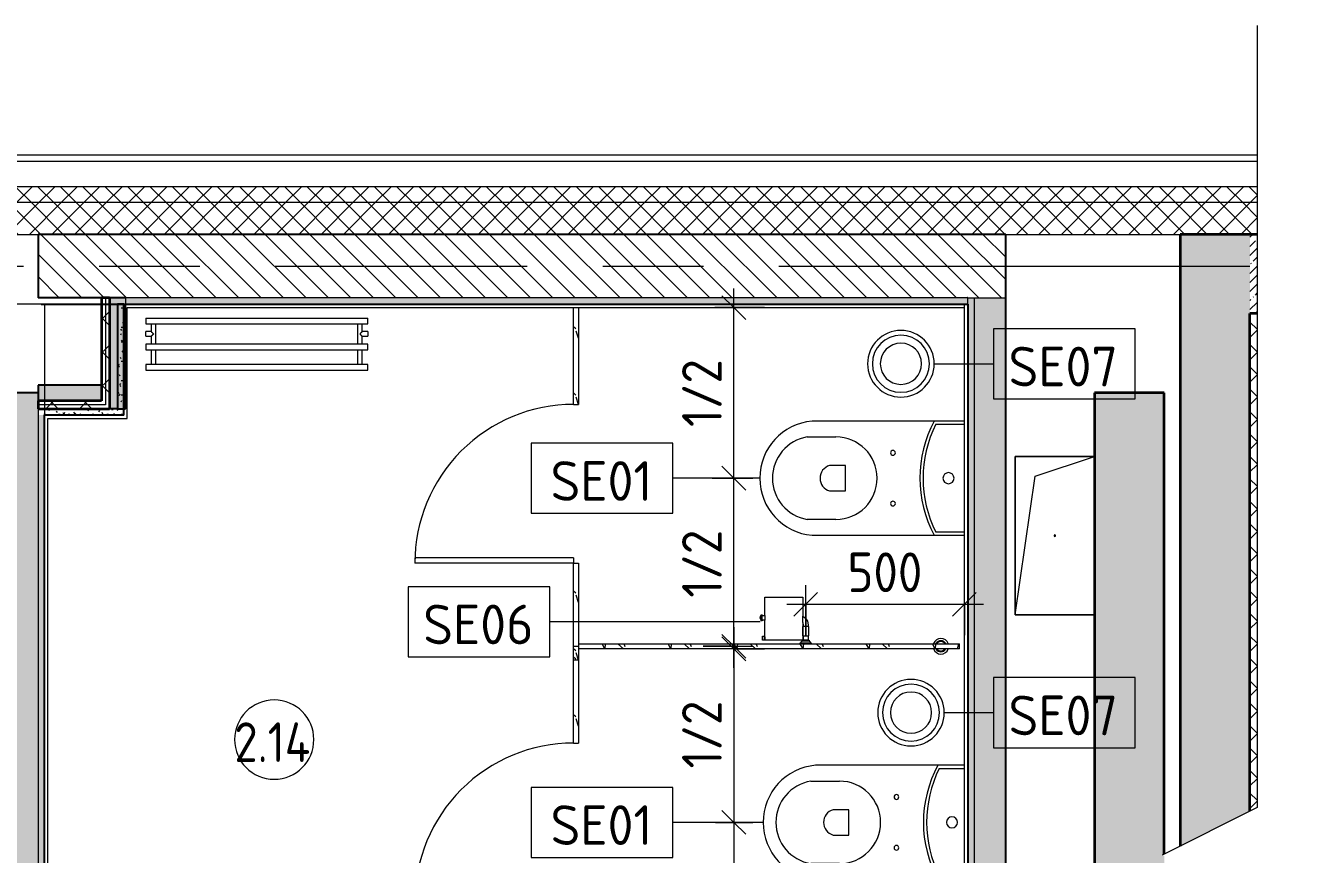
# Model space of a CAD drawing. Header units: millimetres. Extents: x 11693 to 241752, y -8553 to 29926.
# Drawn here: x 229488 to 233498, y 25145 to 27759 of the extents above; entities that cross this region are included whole.
import ezdxf

# ---------------------------------------------------------------- set-up
doc = ezdxf.new("R2010")
doc.units = ezdxf.units.MM
doc.linetypes.add('Осевая', pattern=[1587.5, 317.5, -238.125, 793.75, -238.125])
for name, color, linetype, lineweight in [('A-ANNO-DIMS', 7, 'Continuous', 9), ('A-ANNO-DIMS-50', 7, 'Continuous', 9), ('A-AREA-IDEN', 7, 'Continuous', 9), ('A-DETL-GENF', 7, 'Continuous', 9), ('A-DOOR', 7, 'Continuous', 9), ('A-GENM', 7, 'Continuous', 9), ('A-WALL-2', 7, 'Continuous', 9), ('I-WALL', 7, 'Continuous', 9), ('M-EQPM', 7, 'Continuous', 9), ('P-SANR-FIXT-IDEN', 7, 'Continuous', 9), ('Оси', 7, 'Continuous', 9), ('Оси-2', 7, 'Осевая', 9)]:
    doc.layers.add(name, color=color, linetype=linetype, lineweight=lineweight)
for name, color, linetype, lineweight, true_color in [('A-DETL-GENF-1', 7, 'Continuous', 9, 0x4994b4), ('A-WALL-1', 7, 'Continuous', 25, 0x3c3c3c), ('A-WALL-3', 7, 'Continuous', 35, 0x3c3c3c), ('A-WALL-4', 7, 'Continuous', 15, 0x3c3c3c), ('A-WALL-FNSH-1', 7, 'Continuous', 15, 0x3c3c3c), ('A-WALL-FNSH-2', 7, 'Continuous', 9, 0x3c3c3c), ('P-SANR-FIXT-1', 7, 'Continuous', 15, 0x4994b4)]:
    doc.layers.add(name, color=color, linetype=linetype, lineweight=lineweight, true_color=true_color)
doc.styles.add('GOST Common', font='GOST_Common.ttf', dxfattribs={"width": 0.9, "height": 125})
doc.styles.add('GOST Common_1', font='GOST_Common.ttf', dxfattribs={"height": 125})
doc.styles.add('ISOCPEUR', font='isocpeur.ttf', dxfattribs={"width": 0.9, "height": 125})
doc.dimstyles.new('ISO-2_5_0_9К_БОЛЬШОЙ', dxfattribs={"dimscale": 304.8, "dimtxt": 124.497647, "dimasz": 0.246063, "dimexe": 0.19685, "dimexo": 0.492126, "dimgap": 0, "dimtad": 1, "dimdec": 0, "dimrnd": 10, "dimzin": 0, "dimdsep": 46, "dimtxsty": 'ISOCPEUR', "dimblk1": 'OBLIQUE', "dimblk2": 'OBLIQUE', "dimsah": 1, "dimcen": 0.09, "dimdle": 0.19685, "dimazin": 0, "dimtfac": 1, "dimtdec": 4, "dimtix": 1, "dimtmove": 0, "dimatfit": 3, "dimfxl": 1, "dimtvp": 1, "dimtolj": 1, "dimtzin": 0, "dimarcsym": 2})
pattern_1 = [(45, (148378.314, 0), (-35.35534, 35.35534), []), (135, (148378.314, 0), (-35.35534, -35.35534), [])]
pattern_2 = [(45, (148378.314, 0), (-28.51196, 28.51196), []), (45, (148406.826, 0), (-28.51196, 28.51196), [50.403, -10.081, 1.676, -8.404])]
pattern_3 = [(135, (148378.314, 0), (-37.717076, -37.717076), [53.34, -8.89, 1.778, -8.89]), (135, (148378.314, 37.694), (-37.717076, -37.717076), []), (50, (148378.314, 0), (63.763904, -5.57885), [6.667, -73.342]), (355, (148378.314, 0), (-12.334876, 66.869514), [5.334, -58.674]), (100.451, (148383.63, -0.465), (51.43036, 61.29098), [5.667, -62.332]), (46.184, (148378.314, 17.78), (94.87722, -14.714836), [10.001, -110.014]), (96.636, (148386.22, 16.55), (83.09115, 86.59931), [8.5, -93.497]), (351.184, (148378.31, 17.78), (83.09204, 86.59928), [8.001, -88.011]), (21, (148387.204, 13.335), (53.064487, -35.792726), [6.667, -73.342]), (326, (148387.204, 13.335), (21.63066, 64.46546), [5.334, -58.674]), (71.451, (148391.626, 10.35), (74.69646, 28.672367), [5.667, -62.332]), (37.5, (148378.314, 0), (1.080413, 29.594271), [1.676, -56.286, 1.676, -57.887, -58.896]), (37.5, (148378.314, 0), (1.080413, 29.594271), [-117.526, 1.676, -57.22]), (7.5, (148378.314, 0), (23.386368, 35.063507), [1.676, -32.283, 1.676, -54.953, -22.447]), (7.5, (148378.314, 0), (23.386368, 35.063507), [-90.589, 1.676, -20.771]), (327.5, (148358.49, 0), (47.456567, -2.0054684), [1.676, -20.549, 1.676, -67.666, -92.011]), (327.5, (148358.49, 0), (47.456567, -2.0054684), [-91.567, 1.676, -90.335]), (317.5, (148349.6, 0), (51.844948, 8.89904), [1.676, -27.216, 1.676, -44.374, -65.341]), (317.5, (148349.6, 0), (51.844948, 8.89904), [-74.943, 1.676, -63.665])]
pattern_4 = [(0, (148378.314, 0), (60.96, 15.24), [5.029, -40.691, 5.029, -40.691, -243.84]), (0, (148378.314, 0), (60.96, 15.24), [-91.44, 5.029, -86.411, 5.029, -40.691, -106.68]), (0, (148378.314, 0), (60.96, 15.24), [-228.6, 5.029, -25.451, 5.029, -71.171]), (120, (148401.174, 7.62), (-43.6782272, 45.1729086), [5.029, -40.691, 5.029, -40.691, -243.84]), (120, (148401.174, 7.62), (-43.6782272, 45.1729086), [-91.44, 5.029, -86.411, 5.029, -40.691, -106.68]), (120, (148401.174, 7.62), (-43.6782272, 45.1729086), [-228.6, 5.029, -25.451, 5.029, -71.171]), (240, (148408.794, 38.1), (-17.2817728, -60.4129086), [5.029, -40.691, 5.029, -40.691, -243.84]), (240, (148408.794, 38.1), (-17.2817728, -60.4129086), [-91.44, 5.029, -86.411, 5.029, -40.691, -106.68]), (240, (148408.794, 38.1), (-17.2817728, -60.4129086), [-228.6, 5.029, -25.451, 5.029, -71.171])]
pattern_5 = [(45, (148378.314, 0), (-53.03301, 53.03301), []), (135, (148378.314, 0), (-53.03301, -53.03301), [])]
pattern_6 = [(18.435, (-24691, 82791.38), (416.499926, 208.249954), [79.025, -579.519]), (49.399, (-24616.03, 82816.37), (1041.243719, 1249.505702), [38.399, -1881.572]), (46.848, (-24591.04, 82637.276), (2915.4788923, 3123.769422), [91.346, -4475.934]), (19.983, (-24528.565, 82703.916), (1666.001328, 624.746965), [48.75, -2388.754]), (0, (-24691, 82720.58), (208.25, 208.25), [41.65, -166.6]), (28.443, (-24649.35, 82720.576), (-2707.2483879, -1457.75313005), [113.682, -5570.435]), (354.289, (-24549.39, 82774.72), (-1874.2483835, 208.2636477), [41.858, -2051.029]), (39.806, (-24507.74, 82770.556), (-1041.243191, -833.006901), [32.53, -1593.955])]
pattern_7 = [(18.435, (-25758.63, 82791.38), (416.499926, 208.249954), [79.025, -579.519]), (49.399, (-25683.66, 82816.37), (1041.243719, 1249.505702), [38.399, -1881.572]), (46.848, (-25658.671, 82637.276), (2915.4788923, 3123.769422), [91.346, -4475.934]), (19.983, (-25596.196, 82703.916), (1666.001328, 624.746965), [48.75, -2388.754]), (0, (-25758.63, 82720.58), (208.25, 208.25), [41.65, -166.6]), (28.443, (-25716.981, 82720.576), (-2707.2483879, -1457.75313005), [113.682, -5570.435]), (354.289, (-25617.02, 82774.72), (-1874.2483835, 208.2636477), [41.858, -2051.029]), (39.806, (-25575.37, 82770.556), (-1041.243191, -833.006901), [32.53, -1593.955])]

# ---------------------------------------------------------------- blocks, each defined once
blk = doc.blocks.new('GM_Отверстие прямоугольное _в плите_ - Отверстие-V306-Фрагмент 2_3')
at = {"layer": 'A-GENM'}
for p, q in [((-125, -250), (-125, 250)), ((-125, 250), (125, 250)), ((125, 250), (-125, 250)), ((-125, 250), (-125, -250)), ((-62.5, 187.5), (125, 250)), ((-125, -250), (-62.5, 187.5)), ((125, -250), (-125, -250)), ((-125, -250), (125, -250))]:
    blk.add_line(p, q, dxfattribs=at)
for start, end in [(360, 180), (180, 360)]:
    blk.add_arc((0, 0), 2.5, start, end, dxfattribs=at)
blk = doc.blocks.new('radiator_prado_classic_z_tip_30_po exemplyaru - Classic Z Тип 30-500-30677900-Фрагмент 2_3')
at = {"layer": 'M-EQPM'}
for p, q in [((0, 228), (0, 210)), ((700, 228), (0, 228)), ((0, 210), (700, 210)), ((17.5, 210), (17.5, 164)), ((32.5, 164), (32.5, 210)), ((667.5, 210), (667.5, 164)), ((682.5, 164), (682.5, 210)), ((700, 210), (700, 228)), ((700, 164), (0, 164)), ((0, 164), (0, 146)), ((700, 146), (700, 164)), ((0, 146), (700, 146)), ((17.5, 121.5), (0, 121.5)), ((0, 106.5), (0, 121.5)), ((17.5, 146), (17.5, 121.5)), ((32.5, 82), (32.5, 146)), ((667.5, 146), (667.5, 82)), ((682.5, 121.5), (682.5, 146)), ((700, 121.5), (682.5, 121.5)), ((700, 121.5), (700, 106.5)), ((0, 106.5), (17.5, 106.5)), ((700, 82), (0, 82)), ((0, 82), (0, 64)), ((17.5, 106.5), (17.5, 82)), ((682.5, 82), (682.5, 106.5)), ((682.5, 106.5), (700, 106.5)), ((700, 64), (700, 82)), ((700, 64), (0, 64))]:
    blk.add_line(p, q, dxfattribs=at)
for points, knots in [([(25, 114), (24.5, 114.5), (23.6, 115.4), (22.4, 116.6), (21.6, 117.4), (21.1, 117.9), (20.8, 118.2), (20.5, 118.5), (20.2, 118.8), (19.8, 119.1), (19.6, 119.4), (19.3, 119.7), (19, 120), (18.7, 120.3), (18.5, 120.5), (18.3, 120.7), (18.1, 120.9), (17.9, 121.1), (17.8, 121.2), (17.7, 121.3), (17.5, 121.5), (17.5, 121.5), (17.5, 121.5)], [0, 0, 0, 0, 0.142857, 0.285714, 0.357143, 0.392857, 0.428571, 0.464286, 0.5, 0.535714, 0.571429, 0.607143, 0.642857, 0.678571, 0.714286, 0.75, 0.785714, 0.821429, 0.857143, 0.892857, 0.928571, 1, 1, 1, 1]), ([(675, 114), (675.5, 114.5), (676.4, 115.4), (677.6, 116.6), (678.4, 117.4), (678.9, 117.9), (679.2, 118.2), (679.5, 118.5), (679.8, 118.8), (680.1, 119.2), (680.4, 119.4), (680.7, 119.7), (681, 120), (681.3, 120.3), (681.5, 120.5), (681.7, 120.7), (681.9, 120.9), (682.1, 121.1), (682.2, 121.2), (682.3, 121.3), (682.5, 121.5), (682.5, 121.5), (682.5, 121.5)], [0, 0, 0, 0, 0.142857, 0.285714, 0.357143, 0.392857, 0.428571, 0.464286, 0.5, 0.535714, 0.571429, 0.607143, 0.642857, 0.678571, 0.714286, 0.75, 0.785714, 0.821429, 0.857143, 0.892857, 0.928571, 1, 1, 1, 1]), ([(17.5, 106.5), (17.5, 106.5), (17.5, 106.5), (17.7, 106.7), (17.8, 106.8), (17.9, 106.9), (18.1, 107.1), (18.3, 107.3), (18.5, 107.5), (18.7, 107.7), (19, 108), (19.3, 108.3), (19.6, 108.6), (19.8, 108.9), (20.3, 109.3), (20.7, 109.7), (21.1, 110.1), (21.6, 110.6), (22.4, 111.4), (23.6, 112.6), (24.5, 113.5), (25, 114)], [0, 0, 0, 0, 0.071429, 0.107143, 0.142857, 0.178571, 0.214286, 0.25, 0.285714, 0.321429, 0.357143, 0.392857, 0.428571, 0.464286, 0.5, 0.571429, 0.607143, 0.642857, 0.714286, 0.857143, 1, 1, 1, 1]), ([(682.5, 106.5), (682.5, 106.5), (682.5, 106.5), (682.3, 106.7), (682.2, 106.8), (682.1, 106.9), (681.9, 107.1), (681.7, 107.3), (681.5, 107.5), (681.3, 107.7), (681, 108), (680.7, 108.3), (680.4, 108.6), (680.1, 108.8), (679.7, 109.3), (679.3, 109.7), (678.9, 110.1), (678.4, 110.6), (677.6, 111.4), (676.4, 112.6), (675.5, 113.5), (675, 114)], [0, 0, 0, 0, 0.071429, 0.107143, 0.142857, 0.178571, 0.214286, 0.25, 0.285714, 0.321429, 0.357143, 0.392857, 0.428571, 0.464286, 0.5, 0.571429, 0.607143, 0.642857, 0.714286, 0.857143, 1, 1, 1, 1])]:
    blk.add_open_spline(points, degree=3, knots=knots, dxfattribs=at)
blk = doc.blocks.new('131_Сантехническая перегородка_Дверь - СД-1-30819167-Фрагмент 2_3')
at = {"layer": 'A-DOOR'}
h = blk.add_hatch(dxfattribs=at)
h.set_pattern_fill('FP_196', color=256, style=0, pattern_type=2)
h.set_pattern_definition(pattern_6)
h.paths.add_polyline_path([(805.2, -8), (1110.4, -8), (1110.4, 8), (805.2, 8)])
at = {"layer": 'A-GENM'}
h = blk.add_hatch(dxfattribs=at)
h.set_pattern_fill('FP_196', color=256, style=0, pattern_type=2)
h.set_pattern_definition(pattern_6)
h.paths.add_polyline_path([(0, -8), (305.2, -8), (305.2, 8), (0, 8), (0, -3)])
at = {"layer": 'A-DOOR'}
for p, q in [((321.2, 508), (305.2, 508)), ((305.2, 8), (305.2, 508)), ((321.2, 8), (321.2, 508)), ((321.2, 8), (305.2, 8))]:
    blk.add_line(p, q, dxfattribs=at)
blk.add_arc((305.2, 8), 500, 360, 90, dxfattribs=at)
at = {"layer": 'A-GENM'}
for p, q in [((0, 8), (305.2, 8)), ((305.2, 8), (305.2, -8)), ((805.2, 8), (1110.4, 8)), ((805.2, 8), (805.2, -8)), ((1110.4, 8), (1110.4, -8)), ((305.2, -8), (0, -8)), ((1110.4, -8), (805.2, -8))]:
    blk.add_line(p, q, dxfattribs=at)
blk = doc.blocks.new('FP_307-Фрагмент 2_3')
at = {"layer": 'A-GENM'}
for p, q in [((0, 8), (0, -8)), ((4.6, 1.1), (4.1, -0.2)), ((5.1, 2.4), (4.6, 1.1)), ((5.6, 3.7), (5.1, 2.4)), ((5.3, 8), (5.5, 3.3)), ((2.1, -6.7), (1.8, -8)), ((2.5, -5.4), (2.1, -6.7)), ((2.8, -4.1), (2.5, -5.4)), ((3.2, -2.8), (2.8, -4.1)), ((3.7, -1.5), (3.2, -2.8)), ((4.1, -0.2), (3.7, -1.5))]:
    blk.add_line(p, q, dxfattribs=at)
blk = doc.blocks.new('131_Сантехническая перегородка 8 - СП-1-30911291-Фрагмент 2_3')
at = {"layer": 'A-GENM'}
h = blk.add_hatch(dxfattribs=at)
h.set_pattern_fill('FP_197', color=256, style=0, pattern_type=2)
h.set_pattern_definition([(288.435, (84000.165, 25801.37), (208.2509, -416.49961), [79.025, -579.519]), (319.399, (84025.155, 25726.398), (1249.5049425, -1041.243068), [38.399, -1881.571]), (316.848, (83846.06, 25701.408), (3123.769422, -2915.4788923), [91.346, -4475.934]), (289.983, (83912.7, 25638.933), (624.746965, -1666.001328), [48.75, -2388.754]), (270, (83929.36, 25801.37), (208.25, -208.25), [41.65, -166.6]), (298.443, (83929.36, 25759.718), (-1457.75313005, 2707.2483879), [113.682, -5570.435]), (264.289, (83983.505, 25659.758), (208.2636477, 1874.2483835), [41.858, -2051.029]), (309.806, (83979.34, 25618.108), (-833.007541, 1041.2439595), [32.53, -1593.955])])
h.paths.add_polyline_path([(1200, 8), (50, 8), (50, -8), (1200, -8)])
for p, q in [((0, 8), (50, 8)), ((50, 8), (1200, 8)), ((1200, 8), (1200, -8)), ((50, -8), (0, -8)), ((1200, -8), (50, -8))]:
    blk.add_line(p, q, dxfattribs=at)
at = {"layer": 'A-GENM', "flags": 128}
for points in [[(71.5, 8), (71.1, 8.5), (70.8, 9), (70.4, 9.5), (70, 9.9), (69.6, 10.4), (69.2, 10.8), (68.8, 11.2), (68.3, 11.6), (67.8, 12), (67.3, 12.3), (66.8, 12.7), (66.3, 13), (65.8, 13.3), (65.3, 13.6), (64.7, 13.8), (64.2, 14), (63.6, 14.3), (63, 14.4), (62.4, 14.6), (61.9, 14.7), (61.3, 14.9), (60.7, 14.9), (60.1, 15), (59.5, 15.1), (58.9, 15.1), (58.3, 15.1), (57.7, 15), (57.1, 15), (56.5, 14.9), (55.9, 14.8), (55.3, 14.7), (54.7, 14.5), (54.1, 14.4), (53.5, 14.2), (53, 13.9), (52.4, 13.7), (51.9, 13.4), (51.4, 13.2), (50.8, 12.9), (50.3, 12.5), (49.8, 12.2), (49.3, 11.8), (48.9, 11.4), (48.4, 11), (48, 10.6), (47.6, 10.2), (47.2, 9.7), (46.8, 9.3), (46.4, 8.8), (46.1, 8.3), (45.9, 8)], [(45.9, -8), (46.3, -8.5), (46.6, -9), (47, -9.5), (47.4, -9.9), (47.8, -10.4), (48.2, -10.8), (48.6, -11.2), (49.1, -11.6), (49.6, -12), (50, -12.3), (50.5, -12.7), (51.1, -13), (51.6, -13.3), (52.1, -13.6), (52.7, -13.8), (53.2, -14), (53.8, -14.3), (54.4, -14.4), (54.9, -14.6), (55.5, -14.7), (56.1, -14.9), (56.7, -14.9), (57.3, -15), (57.9, -15.1), (58.5, -15.1), (59.1, -15.1), (59.7, -15), (60.3, -15), (60.9, -14.9), (61.5, -14.8), (62.1, -14.7), (62.7, -14.5), (63.3, -14.4), (63.8, -14.2), (64.4, -13.9), (65, -13.7), (65.5, -13.4), (66, -13.2), (66.6, -12.9), (67.1, -12.5), (67.6, -12.2), (68, -11.8), (68.5, -11.4), (69, -11), (69.4, -10.6), (69.8, -10.2), (70.2, -9.7), (70.6, -9.3), (70.9, -8.8), (71.3, -8.3), (71.5, -8)]]:
    blk.add_lwpolyline(points, dxfattribs=at)
at = {"layer": 'A-GENM'}
for radius, start, end in [(24.6, 19.9113, 160.0887), (17.6, 28.9731, 151.0269), (15.1, 126.8617, 139.5341), (15.1, 78.8699, 82.6459), (15.1, 40.4659, 53.124), (24.6, 199.9113, 340.0887), (17.6, 208.9731, 331.0269), (15.1, 220.4659, 233.124), (15.1, 258.8699, 262.6459), (15.1, 306.8617, 319.5341)]:
    blk.add_arc((58.7, 0), radius, start, end, dxfattribs=at)
blk.add_blockref('FP_307-Фрагмент 2_3', (0, 0), dxfattribs=at)
blk = doc.blocks.new('131_Сантехническая перегородка_Дверь - СД-1-V308-Фрагмент 2_3')
at = {"layer": 'A-DOOR'}
h = blk.add_hatch(dxfattribs=at)
h.set_pattern_fill('FP_198', color=256, style=0, pattern_type=2)
h.set_pattern_definition(pattern_7)
h.paths.add_polyline_path([(805.2, -8), (1110.4, -8), (1110.4, 8), (805.2, 8)])
at = {"layer": 'A-GENM'}
h = blk.add_hatch(dxfattribs=at)
h.set_pattern_fill('FP_198', color=256, style=0, pattern_type=2)
h.set_pattern_definition(pattern_7)
h.paths.add_polyline_path([(0, -8), (305.2, -8), (305.2, 8), (0, 8)])
at = {"layer": 'A-DOOR'}
for p, q in [((321.2, 508), (305.2, 508)), ((305.2, 8), (305.2, 508)), ((321.2, 8), (321.2, 508)), ((321.2, 8), (305.2, 8))]:
    blk.add_line(p, q, dxfattribs=at)
blk.add_arc((305.2, 8), 500, 360, 90, dxfattribs=at)
at = {"layer": 'A-GENM'}
for p, q in [((0, 8), (305.2, 8)), ((0, 8), (0, -8)), ((305.2, 8), (305.2, -8)), ((805.2, 8), (1110.4, 8)), ((805.2, 8), (805.2, -8)), ((305.2, -8), (0, -8)), ((1110.4, -8), (805.2, -8))]:
    blk.add_line(p, q, dxfattribs=at)
blk = doc.blocks.new('WC Seat_2 with Cistern-Wall Based - 640 x 360mm-30948649-Фрагмент 2_3')
at = {"layer": 'P-SANR-FIXT-1'}
for p, q in [((-55, 490), (-55, 105)), ((-5, 415), (-5, 505)), ((255, 505), (255, 415)), ((305, 105), (305, 490)), ((85, 435), (85, 385)), ((165, 385), (165, 435)), ((85, 385), (165, 385)), ((-55, 105), (-55, 21)), ((-45, 21), (-45, 100.1)), ((295, 100.1), (295, 21)), ((305, 21), (305, 105))]:
    blk.add_line(p, q, dxfattribs=at)
for centre, radius, start, end in [((125, 474.3), 180.7, 4.9791, 175.0209), ((125, 483.2), 131.8, 9.5273, 170.4727), ((125, 423.3), 41.7, 16.2602, 163.7398), ((125, 415), 130, 180, 360), ((45, 235), 7.5, 0, 180), ((205, 235), 7.5, 0, 180), ((45, 235), 7.5, 180, 360), ((205, 235), 7.5, 180, 360), ((125, -232.5), 382.5, 61.9275, 118.0725), ((125, -242.5), 382.5, 63.6122, 116.3878), ((125, 60), 17.5, 0, 180), ((125, 60), 17.5, 180, 360)]:
    blk.add_arc(centre, radius, start, end, dxfattribs=at)
blk = doc.blocks.new('мусорная корзина - Round_ Metal-30590745-Фрагмент 2_3')
at = {"layer": 'P-SANR-FIXT-1'}
for radius, start, end in [(105, 0, 180), (90, 360, 180), (65, 0, 180), (105, 180, 360), (90, 180, 360), (65, 180, 360)]:
    blk.add_arc((0, 0), radius, start, end, dxfattribs=at)
blk = doc.blocks.new('WC Seat_2 with Cistern-Wall Based - 640 x 360mm-30580118-Фрагмент 2_3')
at = {"layer": 'P-SANR-FIXT-1'}
for p, q in [((-55, 485.5), (-55, 100.5)), ((-5, 410.5), (-5, 500.5)), ((255, 500.5), (255, 410.5)), ((305, 100.5), (305, 485.5)), ((85, 430.5), (85, 380.5)), ((165, 380.5), (165, 430.5)), ((85, 380.5), (165, 380.5)), ((-55, 100.5), (-55, 5.5)), ((-45, 5.5), (-45, 95.6)), ((295, 95.6), (295, 5.5)), ((305, 5.5), (305, 100.5))]:
    blk.add_line(p, q, dxfattribs=at)
for centre, radius, start, end in [((125, 469.8), 180.7, 4.9791, 175.0209), ((125, 478.7), 131.8, 9.5273, 170.4727), ((125, 418.8), 41.7, 16.2602, 163.7398), ((125, 410.5), 130, 180, 360), ((45, 230.5), 7.5, 0, 180), ((45, 230.5), 7.5, 180, 360), ((205, 230.5), 7.5, 0, 180), ((205, 230.5), 7.5, 180, 360), ((125, -237), 382.5, 61.9275, 118.0725), ((125, -247), 382.5, 63.6122, 116.3878), ((125, 55.5), 17.5, 0, 180), ((125, 55.5), 17.5, 180, 360)]:
    blk.add_arc(centre, radius, start, end, dxfattribs=at)
blk = doc.blocks.new('Sanitary_Toilet-Accessories_Gessi_Wall-mounted-paper-roll-holder-65449 - Chrome-V309-Фрагмент 2_3')
at = {"layer": 'A-DETL-GENF-1'}
for p, q in [((83441.2, 25955.9), (83442.5, 25956.1)), ((83441.2, 25898.9), (83441.2, 25955.9)), ((83442.5, 25956.1), (83558.6, 25956.1)), ((83558.6, 25956.1), (83560.2, 25955.9)), ((83560.2, 25955.9), (83560.2, 25895.8)), ((83426.2, 25891.4), (83426.9, 25895.4)), ((83426.9, 25887.4), (83426.2, 25891.4)), ((83426.9, 25895.4), (83428.7, 25898.9)), ((83428.7, 25883.9), (83426.9, 25887.4)), ((83428.7, 25898.9), (83428.7, 25900.9)), ((83428.7, 25900.9), (83432.2, 25900.9)), ((83428.7, 25883.9), (83428.7, 25898.9)), ((83428.7, 25881.9), (83428.7, 25883.9)), ((83432.2, 25881.9), (83428.7, 25881.9)), ((83432.2, 25900.9), (83432.2, 25898.9)), ((83432.2, 25883.9), (83432.2, 25898.9)), ((83432.2, 25898.9), (83441.2, 25898.9)), ((83441.2, 25883.9), (83432.2, 25883.9)), ((83432.2, 25883.9), (83432.2, 25881.9)), ((83441.2, 25898.9), (83441.2, 25883.9)), ((83441.2, 25831.1), (83441.2, 25883.9)), ((83560.2, 25876.3), (83560.2, 25895.8)), ((83560.2, 25895.8), (83568.6, 25890.2)), ((83561.1, 25874.9), (83560.2, 25876.3)), ((83560.2, 25876.3), (83560.2, 25831.1)), ((83562.2, 25869.4), (83561.1, 25874.9)), ((83562.2, 25863.9), (83562.2, 25869.4)), ((83568.6, 25890.2), (83575, 25880.7)), ((83575, 25880.7), (83577.2, 25869.4)), ((83577.2, 25869.4), (83577.2, 25863.9)), ((83433.7, 25821.1), (83433.7, 25833.1)), ((83433.7, 25833.1), (83440.2, 25833.1)), ((83440.2, 25833.1), (83440.2, 25831.1)), ((83440.2, 25823.1), (83440.2, 25831.1)), ((83440.2, 25831.1), (83441.2, 25831.1)), ((83441.2, 25831.1), (83441.2, 25823.1)), ((83560.2, 25831.1), (83560.2, 25823.1)), ((83560.2, 25831.1), (83562.2, 25831.1)), ((83560.7, 25833.9), (83560.7, 25863.9)), ((83560.7, 25863.9), (83562.2, 25863.9)), ((83562.2, 25833.9), (83560.7, 25833.9)), ((83577.2, 25863.9), (83562.2, 25863.9)), ((83562.2, 25833.9), (83577.2, 25833.9)), ((83562.2, 25831.1), (83562.2, 25833.9)), ((83562.2, 25823.1), (83562.2, 25831.1)), ((83577.2, 25863.9), (83578.7, 25863.9)), ((83578.7, 25833.9), (83577.2, 25833.9)), ((83577.2, 25833.9), (83577.2, 25820.4)), ((83578.7, 25863.9), (83578.7, 25833.9)), ((83440.2, 25821.1), (83433.7, 25821.1)), ((83441.2, 25823.1), (83440.2, 25823.1)), ((83440.2, 25823.1), (83440.2, 25821.1)), ((83441.2, 25821.1), (83441.2, 25823.1)), ((83560.2, 25821.1), (83441.2, 25821.1)), ((83552.2, 25811.9), (83553.9, 25812.6)), ((83552.2, 25811.9), (83587.2, 25811.9)), ((83552.2, 25809.4), (83552.2, 25811.9)), ((83553.9, 25812.6), (83555.4, 25814)), ((83555.4, 25814), (83556.4, 25815.9)), ((83556.4, 25815.9), (83556.7, 25817.9)), ((83556.7, 25817.9), (83558.7, 25817.9)), ((83558.7, 25817.9), (83558.7, 25820.4)), ((83558.7, 25820.4), (83562.2, 25820.4)), ((83580.7, 25817.9), (83558.7, 25817.9)), ((83560.2, 25823.1), (83560.2, 25821.1)), ((83562.2, 25823.1), (83560.2, 25823.1)), ((83578.7, 25820.4), (83560.2, 25820.4)), ((83562.2, 25820.4), (83562.2, 25823.1)), ((83577.2, 25820.4), (83580.7, 25820.4)), ((83580.7, 25820.4), (83580.7, 25817.9)), ((83580.7, 25817.9), (83582.7, 25817.9)), ((83582.7, 25817.9), (83583, 25815.9)), ((83583, 25815.9), (83584, 25814)), ((83584, 25814), (83585.5, 25812.6)), ((83585.5, 25812.6), (83587.2, 25811.9)), ((83587.2, 25811.9), (83587.2, 25809.4))]:
    blk.add_line(p, q, dxfattribs=at)
blk = doc.blocks.new('DET_L_Линия разрыва - М100-30975097-Фрагмент 2_3')
at = {"layer": 'A-DETL-GENF'}
for p, q in [((0, 0), (2465.7, 0)), ((2465.7, 0), (2615.7, -300))]:
    blk.add_line(p, q, dxfattribs=at)
blk = doc.blocks.new('Марка_Помещения - Номер-25198446-Фрагмент 2_3')
at = {"layer": 'A-AREA-IDEN'}
for start, end in [(360, 180), (180, 360)]:
    blk.add_arc((0, 0), 2.5, start, end, dxfattribs=at)
blk = doc.blocks.new('DIMBLOCK62-Фрагмент 2_3')
at = {"layer": 'A-ANNO-DIMS-50', "lineweight": 20}
for p, q in [((231721.5, 25801.4), (231684, 25838.9)), ((231721.5, 25801.4), (231759, 25763.9)), ((231721.5, 25246.2), (231684, 25283.7)), ((231721.5, 25246.2), (231759, 25208.7))]:
    blk.add_line(p, q, dxfattribs=at)
at = {"layer": 'A-ANNO-DIMS-50'}
for p, q in [((231721.5, 25861.4), (231721.5, 25246.2)), ((231624.5, 25801.4), (231781.5, 25801.4)), ((231721.5, 25801.4), (231624.5, 25801.4)), ((231663.9, 25246.2), (231781.5, 25246.2)), ((231721.5, 25246.2), (231663.9, 25246.2))]:
    blk.add_line(p, q, dxfattribs=at)
at = {"layer": 'A-ANNO-DIMS-50', "color": 0, "insert": (231558.2, 25416), "char_height": 125, "width": 258.572, "attachment_point": 1, "rotation": 90, "line_spacing_factor": 1.149209, "style": 'ISOCPEUR'}
blk.add_mtext('1/2', dxfattribs=at)
blk = doc.blocks.new('_Oblique')
at = {"color": 0, "linetype": 'ByBlock', "lineweight": -2}
blk.add_line((-0.5, -0.5), (0.5, 0.5), dxfattribs=at)
blk = doc.blocks.new('DIMBLOCK63-Фрагмент 2_3')
at = {"layer": 'A-ANNO-DIMS-50', "lineweight": 20}
for p, q in [((231721.5, 25246.2), (231684, 25283.7)), ((231721.5, 25246.2), (231759, 25208.7)), ((231721.5, 24691), (231684, 24728.5)), ((231721.5, 24691), (231759, 24653.5))]:
    blk.add_line(p, q, dxfattribs=at)
at = {"layer": 'A-ANNO-DIMS-50'}
for p, q in [((231663.9, 25246.2), (231781.5, 25246.2)), ((231721.5, 25246.2), (231663.9, 25246.2)), ((231721.5, 25246.2), (231721.5, 24631)), ((231624.5, 24691), (231781.5, 24691)), ((231721.5, 24691), (231624.5, 24691))]:
    blk.add_line(p, q, dxfattribs=at)
at = {"layer": 'A-ANNO-DIMS-50', "color": 0, "insert": (231558.2, 24860.9), "char_height": 125, "width": 258.572, "attachment_point": 1, "rotation": 90, "line_spacing_factor": 1.149209, "style": 'ISOCPEUR'}
blk.add_mtext('1/2', dxfattribs=at)
blk = doc.blocks.new('DIMBLOCK65-Фрагмент 2_3')
at = {"layer": 'A-ANNO-DIMS-50', "lineweight": 20}
for p, q in [((231721.5, 26331.2), (231684, 26368.7)), ((231721.5, 26331.2), (231759, 26293.7)), ((231721.5, 25793.4), (231684, 25830.9)), ((231721.5, 25793.4), (231759, 25755.9))]:
    blk.add_line(p, q, dxfattribs=at)
at = {"layer": 'A-ANNO-DIMS-50'}
for p, q in [((231652.9, 26331.2), (231781.5, 26331.2)), ((231721.5, 26331.2), (231652.9, 26331.2)), ((231721.5, 25733.4), (231721.5, 26331.2)), ((231818.5, 25793.4), (231661.5, 25793.4)), ((231721.5, 25793.4), (231818.5, 25793.4))]:
    blk.add_line(p, q, dxfattribs=at)
at = {"layer": 'A-ANNO-DIMS-50', "color": 0, "insert": (231558.2, 25954.5), "char_height": 125, "width": 258.572, "attachment_point": 1, "rotation": 90, "line_spacing_factor": 1.149209, "style": 'ISOCPEUR'}
blk.add_mtext('1/2', dxfattribs=at)
blk = doc.blocks.new('DIMBLOCK66-Фрагмент 2_3')
at = {"layer": 'A-ANNO-DIMS-50'}
for p, q in [((231721.5, 26331.2), (231721.5, 26929)), ((231818.5, 26869), (231661.5, 26869)), ((231721.5, 26869), (231818.5, 26869)), ((231652.9, 26331.2), (231781.5, 26331.2)), ((231721.5, 26331.2), (231652.9, 26331.2))]:
    blk.add_line(p, q, dxfattribs=at)
at = {"layer": 'A-ANNO-DIMS-50', "lineweight": 20}
for p, q in [((231721.5, 26869), (231684, 26906.5)), ((231721.5, 26869), (231759, 26831.5)), ((231721.5, 26331.2), (231684, 26368.7)), ((231721.5, 26331.2), (231759, 26293.7))]:
    blk.add_line(p, q, dxfattribs=at)
at = {"layer": 'A-ANNO-DIMS-50', "color": 0, "insert": (231558.2, 26492.4), "char_height": 125, "width": 258.572, "attachment_point": 1, "rotation": 90, "line_spacing_factor": 1.149209, "style": 'ISOCPEUR'}
blk.add_mtext('1/2', dxfattribs=at)
blk = doc.blocks.new('DIMBLOCK67-Фрагмент 2_3')
at = {"layer": 'A-ANNO-DIMS-50'}
for p, q in [((231948, 25836.9), (231948, 25993.9)), ((232448, 25836.9), (232448, 25993.9)), ((231888, 25933.9), (232508, 25933.9)), ((231948, 25933.9), (231948, 25836.9)), ((232448, 25933.9), (232448, 25836.9))]:
    blk.add_line(p, q, dxfattribs=at)
at = {"layer": 'A-ANNO-DIMS-50', "lineweight": 20}
for p, q in [((231948, 25933.9), (231985.5, 25971.4)), ((232448, 25933.9), (232485.5, 25971.4)), ((231948, 25933.9), (231910.5, 25896.4)), ((232448, 25933.9), (232410.5, 25896.4))]:
    blk.add_line(p, q, dxfattribs=at)
at = {"layer": 'A-ANNO-DIMS-50', "color": 0, "insert": (232079.5, 26097.2), "char_height": 125, "width": 284.429, "attachment_point": 1, "line_spacing_factor": 1.149209, "style": 'ISOCPEUR'}
blk.add_mtext('500', dxfattribs=at)
blk = doc.blocks.new('М_сантехническая_рамка1 - В рамке-30590747-Фрагмент 2_3')
at = {"layer": 'P-SANR-FIXT-IDEN'}
for p, q in [((4.293, 2.24), (-4.639, 2.24)), ((-4.639, 2.24), (-4.639, -2.178)), ((4.293, -2.178), (4.293, 2.24)), ((-4.639, -2.178), (4.293, -2.178))]:
    blk.add_line(p, q, dxfattribs=at)

msp = doc.modelspace()

# ---------------------------------------------------------------- hatches: boundary and pattern name
at = {"layer": 'A-WALL-2'}
h = msp.add_hatch(dxfattribs=at)
h.set_pattern_fill('FP_14', color=256, style=0, pattern_type=2)
h.set_pattern_definition(pattern_1)
h.paths.add_polyline_path([(233371.3, 27200), (233371.3, 27250), (228752.3, 27250), (228752.3, 27200), (233067.5, 27200)])
h = msp.add_hatch(dxfattribs=at)
h.set_pattern_fill('FP_14', color=256, style=0, pattern_type=2)
h.set_pattern_definition(pattern_1)
h.paths.add_polyline_path([(233371.3, 27100), (233371.3, 27200), (228752.3, 27200), (228752.3, 27100), (233067.5, 27100)])
h = msp.add_hatch(dxfattribs=at)
h.set_pattern_fill('FP_14', color=256, style=0, pattern_type=2)
h.set_pattern_definition(pattern_1)
h.paths.add_polyline_path([(233348.3, 23680), (233371.3, 23680), (233371.3, 24693), (233498.3, 24756.5), (233498.3, 24929.5), (233348.3, 25004.5), (233348.3, 23741.6)])
h.paths.add_polyline_path([(233348.3, 25281.5), (233371.3, 25293), (233371.3, 26850), (233348.3, 26850), (233348.3, 25293)])
at = {"layer": 'I-WALL'}
h = msp.add_hatch(dxfattribs=at)
h.set_pattern_fill('FP_1', color=256, style=0, pattern_type=2)
h.set_pattern_definition([(135, (148378.314, 0), (-35.35534, -35.35534), [])])
h.paths.add_polyline_path([(232578.3, 26900), (232578.3, 27100), (229528.3, 27100), (229528.3, 26900), (232479, 26900)])
h.paths.add_polyline_path([(229008.3, 26900), (229028.3, 26900), (229028.3, 27100), (228752.3, 27100), (228752.3, 26900), (229007.3, 26900)])
h = msp.add_hatch(dxfattribs=at)
h.set_pattern_fill('FP_4', color=256, style=0, pattern_type=2)
h.set_pattern_definition(pattern_2)
h.paths.add_polyline_path([(233348.3, 22227.3), (233348.3, 25004.5), (233128.3, 25114.5), (233128.3, 22227.3), (233296.7, 22227.3)])
h.paths.add_polyline_path([(233128.3, 25171.5), (233348.3, 25281.5), (233348.3, 27100), (233128.3, 27100), (233128.3, 25293)])
h = msp.add_hatch(dxfattribs=at)
h.set_pattern_fill('FP_4', color=256, style=0, pattern_type=2)
h.set_pattern_definition(pattern_2)
h.paths.add_polyline_path([(233371.3, 26850), (233371.3, 27100), (233348.3, 27100), (233348.3, 26850)])
h = msp.add_hatch(dxfattribs=at)
h.set_pattern_fill('FP_16', color=256, style=0, pattern_type=2)
h.set_pattern_definition(pattern_5)
h.paths.add_polyline_path([(229728.3, 26575), (229740.8, 26575), (229740.8, 26900), (229728.3, 26900), (229728.3, 26614.2)])
h = msp.add_hatch(dxfattribs=at)
h.set_pattern_fill('FP_16', color=256, style=0, pattern_type=2)
h.set_pattern_definition(pattern_5)
h.paths.add_polyline_path([(229740.8, 26562.5), (229753.3, 26562.5), (229753.3, 26900), (229740.8, 26900), (229740.8, 26575)])
for points in [[(229753.3, 26550), (229803.3, 26550), (229803.3, 26900), (229753.3, 26900), (229753.3, 26562.5)], [(229728.3, 26575), (229728.3, 26625), (229528.3, 26625), (229528.3, 26575), (229563.4, 26575)]]:
    msp.add_hatch(color=256, dxfattribs=at).paths.add_polyline_path(points)
h = msp.add_hatch(dxfattribs=at)
h.set_pattern_fill('FP_10', color=256, style=0, pattern_type=2)
h.set_pattern_definition(pattern_4)
h.paths.add_polyline_path([(229798.3, 26550), (229798.3, 26880), (229778.3, 26880), (229778.3, 26550)])
h = msp.add_hatch(dxfattribs=at)
h.set_pattern_fill('FP_10', color=256, style=0, pattern_type=2)
h.set_pattern_definition(pattern_4)
h.paths.add_polyline_path([(232366.7, 26880), (232459, 26880), (232459, 26900), (229803.3, 26900), (229803.3, 26880), (232016.3, 26880)])
h = msp.add_hatch(dxfattribs=at)
h.set_pattern_fill('FP_10', color=256, style=0, pattern_type=2)
h.set_pattern_definition(pattern_4)
h.paths.add_polyline_path([(232459, 24660), (232479, 24660), (232479, 26900), (232459, 26900), (232459, 24680)])
h = msp.add_hatch(dxfattribs=at)
h.set_pattern_fill('FP_6', color=256, style=0, pattern_type=2)
h.set_pattern_definition(pattern_3)
h.paths.add_polyline_path([(232504.8, 22227.3), (232579, 22227.3), (232579, 26900), (232479, 26900), (232479, 22227.3)])
h = msp.add_hatch(dxfattribs=at)
h.set_pattern_fill('FP_6', color=256, style=0, pattern_type=2)
h.set_pattern_definition(pattern_3)
h.paths.add_polyline_path([(229528.3, 23200), (229528.3, 23600), (229448.3, 23600), (229448.3, 23200)])
h.paths.add_polyline_path([(229528.3, 24700), (229528.3, 26600), (229448.3, 26600), (229448.3, 24700)])
h = msp.add_hatch(dxfattribs=at)
h.set_pattern_fill('FP_4', color=256, style=0, pattern_type=2)
h.set_pattern_definition(pattern_2)
h.paths.add_polyline_path([(233078.3, 22227.3), (233078.3, 25139.5), (233071.3, 25143), (233078.3, 25146.5), (233078.3, 26600), (232858.3, 26600), (232858.3, 22227.3), (232978.1, 22227.3)])
h = msp.add_hatch(dxfattribs=at)
h.set_pattern_fill('FP_16', color=256, style=0, pattern_type=2)
h.set_pattern_definition(pattern_5)
h.paths.add_polyline_path([(229563.4, 26562.5), (229740.8, 26562.5), (229740.8, 26575), (229528.3, 26575), (229528.3, 26562.5)])
h = msp.add_hatch(dxfattribs=at)
h.set_pattern_fill('FP_16', color=256, style=0, pattern_type=2)
h.set_pattern_definition(pattern_5)
h.paths.add_polyline_path([(229528.3, 26550), (229753.3, 26550), (229753.3, 26562.5), (229528.3, 26562.5)])
h = msp.add_hatch(dxfattribs=at)
h.set_pattern_fill('FP_10', color=256, style=0, pattern_type=2)
h.set_pattern_definition(pattern_4)
h.paths.add_polyline_path([(229563.4, 26530), (229798.3, 26530), (229798.3, 26550), (229528.3, 26550), (229528.3, 26530), (229559.3, 26530)])
h = msp.add_hatch(dxfattribs=at)
h.set_pattern_fill('FP_10', color=256, style=0, pattern_type=2)
h.set_pattern_definition(pattern_4)
h.paths.add_polyline_path([(229528.3, 23500), (229548.3, 23500), (229548.3, 23600), (229536.3, 23600), (229535.9, 23570), (229528.3, 23570)])
h.paths.add_polyline_path([(229548.3, 24700), (229548.3, 26530), (229528.3, 26530), (229528.3, 24730), (229536.3, 24730), (229536.3, 24700)])

# ---------------------------------------------------------------- linework, layer by layer
at = {"layer": 'A-WALL-1'}
for p, q in [((229528.3, 27100), (229528.3, 26900)), ((232578.3, 27100), (229528.3, 27100)), ((232578.3, 26900), (232578.3, 27100)), ((229803.3, 26900), (229528.3, 26900)), ((229798.3, 26880), (229778.3, 26880)), ((229778.3, 26880), (229778.3, 26550)), ((229798.3, 26530), (229798.3, 26880)), ((229803.3, 26880), (232459, 26880)), ((229803.3, 26550), (229803.3, 26880)), ((232459, 26900), (232458, 26900)), ((232459, 26880), (232459, 24680)), ((232579, 26900), (232578.3, 26900)), ((232579, 22227.3), (232579, 26900)), ((229528.3, 26600), (229028.3, 26600)), ((229728.3, 26625), (229528.3, 26625)), ((229528.3, 26625), (229528.3, 26575)), ((229778.3, 26550), (229753.3, 26550)), ((229778.3, 26550), (229803.3, 26550)), ((229548.3, 24700), (229548.3, 26530)), ((229798.3, 26530), (229548.3, 26530))]:
    msp.add_line(p, q, dxfattribs=at)
at = {"layer": 'A-WALL-2'}
for p, q in [((233371.3, 27250), (228752.3, 27250)), ((233371.3, 27200), (228752.3, 27200)), ((229740.8, 26900), (229740.8, 26562.5)), ((232458, 26900), (229803.3, 26900)), ((229803.3, 26900), (229803.3, 26880)), ((232459, 26900), (232578.3, 26900)), ((232479, 26900), (232479, 24660)), ((229740.8, 26562.5), (229528.3, 26562.5)), ((229528.3, 26550), (229528.3, 24730))]:
    msp.add_line(p, q, dxfattribs=at)
at = {"layer": 'A-WALL-3'}
for p, q in [((233128.3, 27100), (233128.3, 25171.5)), ((233371.3, 27100), (233128.3, 27100)), ((229753.3, 26900), (229728.3, 26900)), ((229728.3, 26900), (229728.3, 26575)), ((229753.3, 26900), (229753.3, 26550)), ((233371.3, 26850), (233348.3, 26850)), ((233348.3, 25281.5), (233348.3, 26850)), ((232858.3, 26600), (232858.3, 22227.3)), ((233078.3, 26600), (232858.3, 26600)), ((233078.3, 25146.5), (233078.3, 26600)), ((229528.3, 26575), (229528.3, 26550)), ((229728.3, 26575), (229528.3, 26575)), ((229528.3, 26550), (229753.3, 26550))]:
    msp.add_line(p, q, dxfattribs=at)
at = {"layer": 'A-WALL-4'}
for p, q in [((233371.3, 27330), (228752.3, 27330)), ((229028.3, 27100), (229528.3, 27100)), ((232578.3, 27100), (233128.3, 27100))]:
    msp.add_line(p, q, dxfattribs=at)
at = {"layer": 'A-WALL-FNSH-1'}
for p, q in [((229538.3, 26880), (229538.3, 26879)), ((229803.3, 26880), (229538.3, 26880)), ((229538.3, 26879), (229548.3, 26879)), ((229548.3, 26879), (229548.3, 26530)), ((229549.3, 26879), (232458, 26879)), ((229549.3, 24700), (229549.3, 26879)), ((229809.3, 26869), (232448, 26869)), ((229809.3, 26519), (229809.3, 26869)), ((232448, 26869), (232448, 26880)), ((232458, 26900), (232458, 26880)), ((232458, 26879), (232458, 24681)), ((232459, 26880), (232459, 26900)), ((229559.3, 24700), (229559.3, 26519)), ((229559.3, 26519), (229809.3, 26519))]:
    msp.add_line(p, q, dxfattribs=at)
at = {"layer": 'A-WALL-FNSH-2'}
msp.add_line((233371.3, 27350), (228752.3, 27350), dxfattribs=at)
at = {"layer": 'I-WALL'}
for p, q in [((229728.3, 26880), (229028.3, 26880)), ((232448, 24691), (232448, 26869))]:
    msp.add_line(p, q, dxfattribs=at)
at = {"layer": 'P-SANR-FIXT-IDEN'}
for p, q in [((232353, 26692), (232539.4, 26692)), ((231802.9, 26331.2), (231529.1, 26331.2)), ((231804.5, 25878.7), (231141, 25878.7)), ((232384.8, 25592.1), (232539.4, 25592.1)), ((231813.9, 25246.2), (231529.1, 25246.2))]:
    msp.add_line(p, q, dxfattribs=at)
at = {"layer": 'Оси'}
msp.add_line((232098.3, 27000), (233348.3, 27000), dxfattribs=at)
at = {"layer": 'Оси-2'}
msp.add_line((228132.9, 27000), (232098.3, 27000), dxfattribs=at)

# ---------------------------------------------------------------- block references
at = {"layer": 'A-AREA-IDEN', "xscale": 49.99999999999998, "yscale": 49.99999999999998, "zscale": 49.99999999999998}
msp.add_blockref('Марка_Помещения - Номер-25198446-Фрагмент 2_3', (230272.5, 25507.2), dxfattribs=at)
at = {"layer": 'A-DETL-GENF', "rotation": 269.9999999999999}
msp.add_blockref('DET_L_Линия разрыва - М100-30975097-Фрагмент 2_3', (233371.3, 27758.6), dxfattribs=at)
at = {"layer": 'A-GENM'}
for name, p, rotation in [('131_Сантехническая перегородка_Дверь - СД-1-V308-Фрагмент 2_3', (231223.8, 25758.6), 89.99999999997607), ('131_Сантехническая перегородка 8 - СП-1-30911291-Фрагмент 2_3', (232432.6, 25801.4), 180), ('131_Сантехническая перегородка_Дверь - СД-1-30819167-Фрагмент 2_3', (231223.8, 24691), 89.99999999997607)]:
    msp.add_blockref(name, p, dxfattribs=dict(at, rotation=rotation))
msp.add_blockref('GM_Отверстие прямоугольное _в плите_ - Отверстие-V306-Фрагмент 2_3', (232733.3, 26150), dxfattribs=at)
at = {"layer": 'M-EQPM', "rotation": 180}
msp.add_blockref('radiator_prado_classic_z_tip_30_po exemplyaru - Classic Z Тип 30-500-30677900-Фрагмент 2_3', (230567.3, 26900), dxfattribs=at)
at = {"layer": 'P-SANR-FIXT-1'}
for name, p in [('мусорная корзина - Round_ Metal-30590745-Фрагмент 2_3', (232248, 26692)), ('Sanitary_Toilet-Accessories_Gessi_Wall-mounted-paper-roll-holder-65449 - Chrome-V309-Фрагмент 2_3', (148378.3, 0)), ('мусорная корзина - Round_ Metal-30590745-Фрагмент 2_3', (232279.8, 25592.1))]:
    msp.add_blockref(name, p, dxfattribs=at)
at = {"layer": 'P-SANR-FIXT-1', "rotation": 90}
for name, p in [('WC Seat_2 with Cistern-Wall Based - 640 x 360mm-30580118-Фрагмент 2_3', (232453.5, 26206.2)), ('WC Seat_2 with Cistern-Wall Based - 640 x 360mm-30948649-Фрагмент 2_3', (232469, 25121.2))]:
    msp.add_blockref(name, p, dxfattribs=at)
at = {"layer": 'P-SANR-FIXT-IDEN', "xscale": 49.99999999999998, "yscale": 49.99999999999998, "zscale": 49.99999999999998}
for p in [(232771.4, 26690.4), (231314.4, 26329.6), (230926.3, 25877.2), (232771.4, 25590.5), (231314.4, 25244.6)]:
    msp.add_blockref('М_сантехническая_рамка1 - В рамке-30590747-Фрагмент 2_3', p, dxfattribs=at)

# ---------------------------------------------------------------- texts
at = {"layer": 'A-AREA-IDEN', "insert": (230147, 25561.5), "char_height": 125, "width": 313.861, "attachment_point": 1, "style": 'GOST Common'}
msp.add_mtext('2.14', dxfattribs=at)
at = {"layer": 'P-SANR-FIXT-IDEN', "char_height": 125, "attachment_point": 1, "style": 'GOST Common_1'}
for s, insert, width in [('SE07', (232587.1, 26745.8), 444.937), ('SE01', (231143.4, 26385), 412.869), ('SE06', (230742, 25932.6), 444.937), ('SE07', (232587.1, 25645.9), 444.937), ('SE01', (231143.4, 25300), 412.869)]:
    msp.add_mtext(s, dxfattribs=dict(at, insert=insert, width=width))

# ---------------------------------------------------------------- dimensions: what is measured, and where the dimension line sits
at = {"layer": 'A-ANNO-DIMS'}
for base, p1, p2, override, picture, middle in [((231721.5, 26869), (231802.9, 26331.2), (231668.5, 26869), {"dimpost": '<>', "dimfxl": 554.360662}, 'DIMBLOCK66-Фрагмент 2_3', (231659, 26600.1)), ((231721.5, 26331.2), (231668.5, 25793.4), (231802.9, 26331.2), {"dimpost": '<>', "dimfxl": 554.360662}, 'DIMBLOCK65-Фрагмент 2_3', (231659, 26062.3)), ((231721.5, 25246.2), (231774.5, 25801.4), (231813.9, 25246.2), {"dimpost": '<>', "dimfxl": 556.577697}, 'DIMBLOCK62-Фрагмент 2_3', (231659, 25523.8)), ((231721.5, 24691), (231813.9, 25246.2), (231774.5, 24691), {"dimpost": '<>', "dimfxl": 556.577697}, 'DIMBLOCK63-Фрагмент 2_3', (231659, 24968.6))]:
    dim = msp.add_linear_dim(base=base, p1=p1, p2=p2, angle=90, text='1/2', dimstyle='ISO-2_5_0_9К_БОЛЬШОЙ', override=override, dxfattribs=at)
    dim.commit()
    dim.dimension.update_dxf_attribs({"geometry": picture, "text_midpoint": middle})
dim = msp.add_linear_dim(base=(232448, 25933.9), p1=(231948, 25986.9), p2=(232448, 25986.9), dimstyle='ISO-2_5_0_9К_БОЛЬШОЙ', override={"dimpost": '<>', "dimfxl": 500}, dxfattribs=at)
dim.commit()
dim.dimension.update_dxf_attribs({"geometry": 'DIMBLOCK67-Фрагмент 2_3', "text_midpoint": (232198, 25996.4)})

doc.saveas('drawing.dxf')
